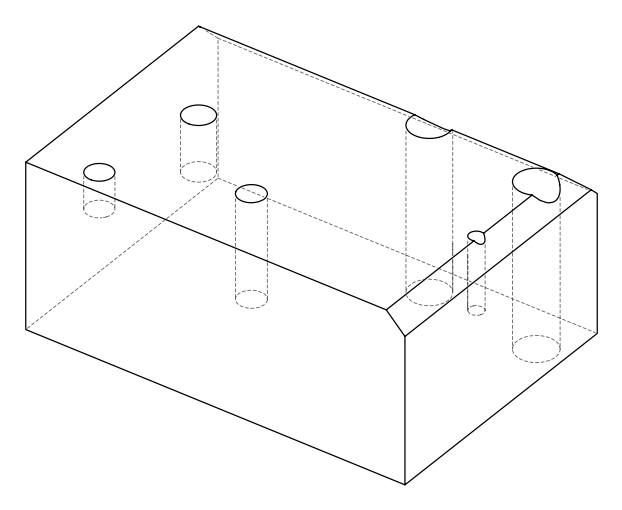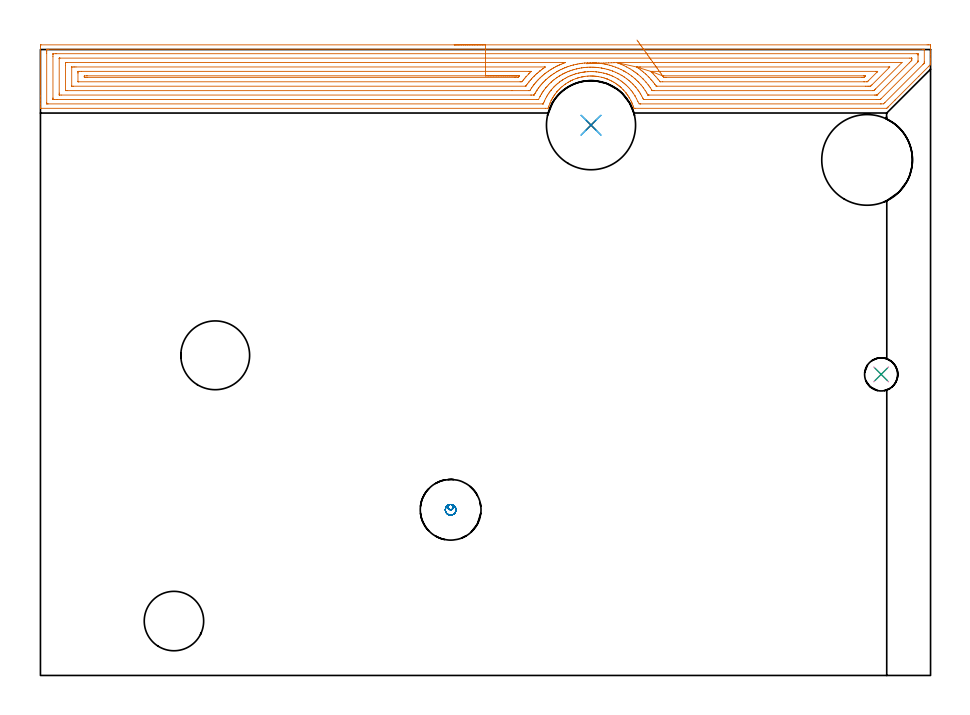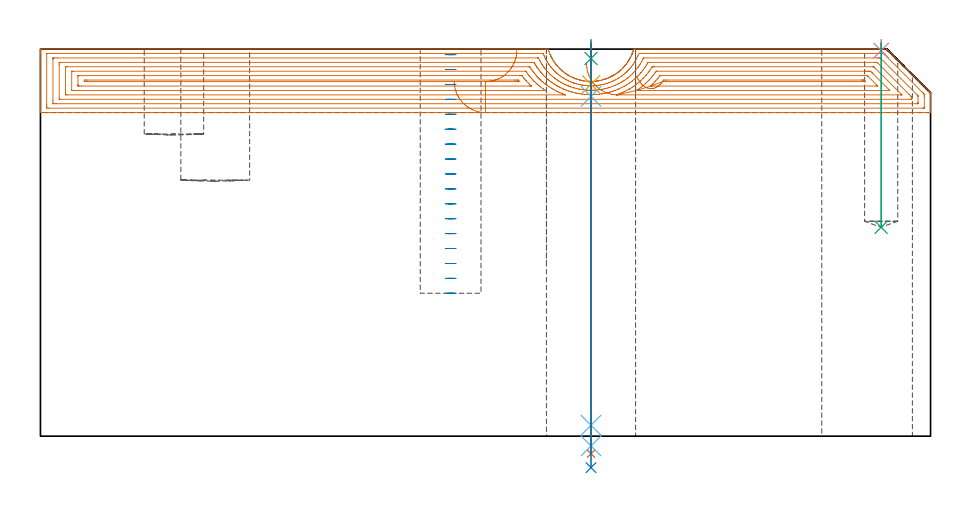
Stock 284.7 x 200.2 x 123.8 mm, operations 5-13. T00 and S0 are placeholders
(PLAN: 13 operations, 10 tool changes, 29.4 min)
(1 INDEXABLE_INSERT_DRILL_THROUGH_HOLE_FROM_SOLID | STEP1HOLE | NXT0302_029 | 0.51 min | 81738 mm3)
(2 INDEXABLE_INSERT_DRILL_BLIND_HOLE_FROM_SOLID | STEP1POCKET | NXT0302_015 | 0.18 min | 15967 mm3)
(3 INDEXABLE_INSERT_DRILL_BLIND_HOLE_FROM_SOLID_1 | STEP1POCKET_3 | NXT0302_009 | 0.12 min | 7727 mm3)
(4 AREA_MILL | FG_CHAMFER_SURFACE | UGT0205_001 | 7.79 min | 18966 mm3)
(5 AREA_MILL_1 | FG_CHAMFER_SURFACE_1 | UGT0205_001 | 17.63 min | 57259 mm3)
(6 MILL_BLIND_HOLE_FROM_SOLID_MATERIAL | STEP1POCKET_1 | NXT0201_012 | Spiral | 1.11 min | 23103 mm3)
(7 SPOT_DRILL | STEP1HOLE_1 | NXT0321_9005460120000 | 0.05 min | 182 mm3)
(8 SPOT_DRILL_1 | STEP1POCKET_2 | NXT0321_9005460120000 | 0.03 min | 2 mm3)
(9 DRILL_BLIND_HOLE_INTO_CENTER | STEP1HOLE_1 | NXT0301_046 | 0.05 min | 361 mm3)
(10 GUN_DRILL_THROUGH_HOLE | STEP1HOLE_1 | UGT0307_003 | 0.57 min | 4350 mm3)
(11 SPADE_DRILL_TO_ENLARGE_THROUGH_HOLE | STEP1HOLE_1 | UGT0306_009 | 0.53 min | 28226 mm3)
(12 DRILL_TO_ENLARGE_THROUGH_HOLE | STEP1HOLE_1 | UGT0301_392 | 0.55 min | 44930 mm3)
(13 DRILL_BLIND_HOLE_INTO_CENTER_1 | STEP1POCKET_2 | NXT0301_077 | 0.24 min | 4867 mm3)
(TOOL NXT0302_029 | Index. Insert Drill 29mm [880-D2900L32-05] | D29 PA176 FL145 Z2)
(TOOL NXT0302_015 | Index. Insert Drill 22mm [880-D2200L25-03] | D22 PA176 FL66 Z2)
(TOOL NXT0302_009 | Index. Insert Drill 19mm [880-D1900L25-05] | D19 PA176 FL95 Z2)
(TOOL UGT0205_001 | Chamfer Mill 20 x 3 x 45 deg. | D20 FL50 Z2)
(TOOL NXT0201_012 | ENDMILL 16mm [2P460-1600-NA 1630] | D16 FL38 Z6)
(TOOL NXT0321_9005460120000 | NC Spot Drill, 142deg, 12mm, Carbide, Uncoated | D12 PA142 FL30 Z2)
(TOOL NXT0301_046 | Carbide Drill 7.5mm [860.1-0750-038A1-MM 2214] | D7.5 PA140 FL53 Z2)
(TOOL UGT0307_003 | Gun Drill 7 mm | D7 PA130 FL24 Z1)
(TOOL UGT0306_009 | Spade Drill 18.5mm | D18.5 PA132 FL10 Z2)
(TOOL UGT0301_392 | Twist Drill 28.5 mm | D28.5 PA118 FL165 Z2)
(TOOL NXT0301_077 | Carbide Drill 10.6mm [860.1-1060-053A1-MM 2214] | D10.6 PA140 FL71 Z2)
(OP 5 AREA_MILL_1)
G17 G21 G94 G90
T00 M6
G54
G17 G0 G90 X132.35 Y201.7 S1061 M3
G43 Z133.8 H0
Z113.5
G94 G1 X132.388 Z112.628 F250.
X132.502 Z111.764
X132.691 Z110.912
X132.953 Z110.08
X133.287 Z109.274
X133.69 Z108.5
X134.159 Z107.764
X134.69 Z107.072
X135.279 Z106.429
X135.922 Z105.84
X136.614 Z105.308
X137.35 Z104.84
X138.124 Z104.437
X138.93 Z104.103
X139.762 Z103.841
X140.614 Z103.652
X141.478 Z103.538
X142.35 Z103.5
X283.612
X284.071 Y201.699 Z103.501
X284.525 Y201.695 Z103.503
X284.69 Y201.691 Z103.506
X284.7 Y201.247 Z103.95
Y198.602 Z106.592
Y197.198 Z107.998
Y196.839 Z108.356
Y196.122 Z109.078
Y195.835 Z109.365
Y195.565 Z109.628
X284.699 Y195.433 Z109.757
X284.69 Y195.397 Z109.793
X284.659 Y195.355 Z109.836
X284.518 Y195.217 Z109.981
X284.378 Y195.076 Z110.12
X284.241 Y194.94 Z110.258
X284.071 Y194.77 Z110.428
X280.941 Y191.64 Z113.558
X273.357 Y184.057 Z121.142
X271.154 Y181.853 Z123.345
X271.106 Y181.805 Z123.393
X270.731 Y181.432 Z123.766
X270.694 Y181.406 Z123.792
X270.659 Y181.4 Z123.8
X190.186
X189.805 Y181.406 Z123.792
X189.739 Y181.62 Z123.58
X189.725 Y181.668 Z123.531
X189.662 Y181.853 Z123.345
X189.561 Y182.152 Z123.047
X189.262 Y182.954 Z122.244
X189.23 Y183.028 Z122.169
X189.16 Y183.175 Z122.02
X189.09 Y183.325 Z121.874
X188.994 Y183.528 Z121.671
X188.816 Y183.906 Z121.291
X188.368 Y184.744 Z120.453
X188.344 Y184.783 Z120.414
X188.242 Y184.938 Z120.258
X188.1 Y185.157 Z120.043
X187.955 Y185.379 Z119.821
X187.769 Y185.661 Z119.536
X187.656 Y185.82 Z119.375
X187.504 Y186.038 Z119.162
X187.475 Y186.079 Z119.12
X187.333 Y186.261 Z118.936
X187.295 Y186.31 Z118.887
X187.223 Y186.399 Z118.799
X187.109 Y186.539 Z118.659
X186.581 Y187.15 Z118.049
X186.325 Y187.417 Z117.782
X185.716 Y188.009 Z117.19
X185.688 Y188.037 Z117.163
X185.418 Y188.276 Z116.923
X185.397 Y188.294 Z116.904
X185.12 Y188.52 Z116.679
X185.005 Y188.611 Z116.584
X184.836 Y188.751 Z116.449
X184.794 Y188.785 Z116.414
X184.635 Y188.905 Z116.294
X184.534 Y188.982 Z116.217
X184.269 Y189.172 Z116.027
X183.9 Y189.419 Z115.779
X183.456 Y189.696 Z115.503
X183.076 Y189.92 Z115.28
X183.007 Y189.96 Z115.239
X182.919 Y190.009 Z115.191
X182.845 Y190.05 Z115.15
X182.586 Y190.176 Z115.02
X182.282 Y190.328 Z114.871
X182.113 Y190.411 Z114.788
X181.668 Y190.609 Z114.587
X181.526 Y190.668 Z114.53
X181.373 Y190.731 Z114.468
X181.245 Y190.782 Z114.413
X181.22 Y190.792 Z114.403
X181.095 Y190.84 Z114.357
X180.866 Y190.927 Z114.272
X180.326 Y191.103 Z114.095
X179.88 Y191.233 Z113.964
X179.433 Y191.345 Z113.853
X178.539 Y191.529 Z113.666
X178.418 Y191.55 Z113.648
X178.171 Y191.591 Z113.608
X178.116 Y191.6 Z113.598
X178.093 Y191.604 Z113.595
X177.637 Y191.662 Z113.537
X177.199 Y191.702 Z113.495
X176.774 Y191.724 Z113.47
X176.752 Y191.725 Z113.468
X176.466 Y191.729 Z113.465
X176.172 Y191.733 Z113.455
X175.858 Y191.738 Z113.457
X175.412 Y191.727 Z113.47
X174.965 Y191.694 Z113.499
X174.071 Y191.594 Z113.604
X173.717 Y191.53 Z113.666
X173.645 Y191.517 Z113.677
X173.488 Y191.488 Z113.705
X173.198 Y191.437 Z113.757
X173.178 Y191.434 Z113.761
X172.284 Y191.22 Z113.977
X171.954 Y191.125 Z114.073
X171.836 Y191.091 Z114.107
X171.391 Y190.948 Z114.251
X171.332 Y190.927 Z114.271
X170.497 Y190.592 Z114.603
X170.202 Y190.462 Z114.736
X170.049 Y190.394 Z114.805
X169.603 Y190.177 Z115.019
X169.439 Y190.093 Z115.107
X169.356 Y190.05 Z115.15
X168.908 Y189.787 Z115.41
X168.727 Y189.683 Z115.516
X168.71 Y189.673 Z115.526
X167.932 Y189.172 Z116.027
X167.816 Y189.091 Z116.108
X167.33 Y188.721 Z116.478
X166.923 Y188.398 Z116.801
X166.8 Y188.294 Z116.905
X166.41 Y187.942 Z117.258
X166.029 Y187.58 Z117.62
X165.872 Y187.417 Z117.783
X165.499 Y187.012 Z118.188
X165.368 Y186.862 Z118.338
X165.228 Y186.701 Z118.495
X165.151 Y186.614 Z118.584
X165.136 Y186.597 Z118.601
X165.088 Y186.539 Z118.66
X164.75 Y186.105 Z119.095
X164.711 Y186.051 Z119.149
X164.425 Y185.662 Z119.538
X164.242 Y185.398 Z119.802
X163.973 Y184.96 Z120.24
X163.865 Y184.785 Z120.415
X163.737 Y184.554 Z120.644
X163.706 Y184.498 Z120.699
X163.66 Y184.417 Z120.782
X163.527 Y184.179 Z121.019
X163.46 Y184.057 Z121.139
X163.375 Y183.906 Z121.292
X163.362 Y183.881 Z121.317
X163.349 Y183.855 Z121.343
X163.045 Y183.175 Z122.023
X162.979 Y183.029 Z122.169
X162.641 Y182.152 Z123.047
X162.54 Y181.853 Z123.343
X162.468 Y181.643 Z123.556
X162.455 Y181.605 Z123.594
X162.386 Y181.406 Z123.792
X161.574 Y181.4 Z123.8
X0.182
X0.007 Y181.403 Z123.788
X0.006 Y181.405 Z123.786
X0. Y181.768 Z123.431
Y182.017 Z123.183
Y182.734 Z122.461
Y183.975 Z121.222
Y185.379 Z119.816
Y201.247 Z103.95
X0.003 Y201.511 Z103.687
X0.01 Y201.692 Z103.506
X0.193 Y201.699 Z103.499
X142.35 Y201.7 Z103.5
Y200.286 Z104.914
X282.283 Y200.285 Z104.915
X282.365
X282.664 Y200.279 Z104.921
X282.691 Y200.276 Z104.924
X282.694 Y200.253 Z104.947
X282.698 Y200.218 Z104.982
X282.699 Y200.184 Z105.016
X282.7 Y199.954 Z105.246
X282.699 Y196.429 Z108.771
X282.692 Y195.958 Z109.242
X282.69 Y195.857 Z109.343
X282.628 Y195.787 Z109.413
X282.545 Y195.699 Z109.501
X282.283 Y195.433 Z109.767
X270.117 Y183.268 Z121.932
X269.765 Y182.919 Z122.281
X269.668 Y182.83 Z122.37
X268.871 Y182.816 Z122.384
X268.789 Y182.815 Z122.385
X191.975
X191.893
X191.494 Y182.821 Z122.379
X191.081 Y183.577 Z121.623
X190.628 Y184.498 Z120.702
X190.186 Y185.333 Z119.867
X190.158 Y185.379 Z119.821
X190.108 Y185.456 Z119.744
X189.571 Y186.261 Z118.939
X189.292 Y186.658 Z118.542
X188.915 Y187.142 Z118.058
X188.398 Y187.75 Z117.45
X188.148 Y188.024 Z117.176
X187.831 Y188.346 Z116.854
X187.504 Y188.671 Z116.529
X187.254 Y188.905 Z116.295
X186.913 Y189.207 Z115.993
X186.61 Y189.457 Z115.743
X186.195 Y189.787 Z115.413
X185.716 Y190.139 Z115.061
X184.917 Y190.668 Z114.532
X184.822 Y190.729 Z114.471
X184.662 Y190.825 Z114.375
X183.927 Y191.232 Z113.968
X183.29 Y191.55 Z113.65
X183.033 Y191.67 Z113.53
X182.809 Y191.772 Z113.428
X182.139 Y192.043 Z113.157
X181.821 Y192.162 Z113.038
X181.353 Y192.325 Z112.875
X181.245 Y192.36 Z112.84
X181.012 Y192.432 Z112.768
X180.351 Y192.609 Z112.591
X180.108 Y192.671 Z112.529
X179.457 Y192.808 Z112.392
X178.978 Y192.904 Z112.296
X178.563 Y192.972 Z112.228
X177.928 Y193.057 Z112.143
X177.791 Y193.072 Z112.128
X177.668 Y193.082 Z112.118
X176.961 Y193.129 Z112.071
X176.774 Y193.136 Z112.064
X176.043 Y193.152 Z112.048
X175.899 Y193.154 Z112.046
X175.88
X175.176 Y193.126 Z112.074
X174.986 Y193.113 Z112.087
X174.354 Y193.055 Z112.145
X174.092 Y193.028 Z112.172
X173.938 Y193.01 Z112.19
X173.647 Y192.97 Z112.23
X173.393 Y192.929 Z112.271
X173.198 Y192.895 Z112.305
X172.803 Y192.821 Z112.379
X172.304 Y192.712 Z112.488
X172.073 Y192.659 Z112.541
X171.41 Y192.494 Z112.706
X171.36 Y192.481 Z112.719
X171.189 Y192.432 Z112.768
X170.677 Y192.272 Z112.928
X170.633 Y192.258 Z112.942
X170.58 Y192.24 Z112.96
X170.515 Y192.216 Z112.984
X170.032 Y192.027 Z113.173
X169.621 Y191.863 Z113.337
X169.399 Y191.769 Z113.431
X168.9 Y191.55 Z113.65
X168.727 Y191.468 Z113.732
X168.195 Y191.193 Z114.007
X167.833 Y190.986 Z114.214
X167.295 Y190.668 Z114.532
X167.076 Y190.533 Z114.667
X167.024 Y190.5 Z114.7
X166.939 Y190.444 Z114.756
X166.541 Y190.179 Z115.021
X166.045 Y189.82 Z115.38
X166.001 Y189.787 Z115.413
X165.533 Y189.41 Z115.79
X165.151 Y189.094 Z116.106
X165.049 Y189.005 Z116.195
X164.941 Y188.905 Z116.295
X164.593 Y188.574 Z116.626
X164.256 Y188.247 Z116.953
X164.147 Y188.132 Z117.068
X164.047 Y188.024 Z117.176
X163.727 Y187.665 Z117.535
X163.362 Y187.251 Z117.949
X163.313 Y187.191 Z118.009
X163.276 Y187.142 Z118.058
X162.932 Y186.685 Z118.515
X162.616 Y186.261 Z118.939
X162.555 Y186.175 Z119.025
X162.468 Y186.048 Z119.152
X162.211 Y185.633 Z119.567
X162.058 Y185.379 Z119.821
X161.882 Y185.075 Z120.125
X161.574 Y184.532 Z120.668
X161.562 Y184.51 Z120.69
X161.556 Y184.498 Z120.702
X161.28 Y183.905 Z121.295
X161.151 Y183.616 Z121.584
X161.011 Y183.29 Z121.91
X160.82 Y182.834 Z122.366
X160.802 Y182.821 Z122.379
X160.781 Y182.819 Z122.381
X160.68 Y182.816 Z122.384
X160.599 Y182.815 Z122.385
X2.417
X2.335
X2.036 Y182.821 Z122.379
X2.009 Y182.824 Z122.376
X2.006 Y182.847 Z122.353
X2.002 Y182.882 Z122.318
X2.001 Y182.916 Z122.284
X2. Y183.146 Z122.054
Y199.014 Z106.186
X2.002 Y199.484 Z105.716
X2.006 Y199.889 Z105.311
X2.021 Y200.279 Z104.921
X2.417 Y200.284 Z104.916
X2.499 Y200.285 Z104.915
X142.35 Y200.286 Z104.914
Y198.872 Z106.328
X280.222 Y198.871 Z106.329
X280.494 Y198.87 Z106.33
X280.585 Y198.868 Z106.332
X280.656 Y198.865 Z106.335
X280.69 Y198.858 Z106.342
X280.693 Y198.805 Z106.395
X280.697 Y198.602 Z106.598
X280.7 Y198.4 Z106.8
X280.699 Y196.638 Z108.562
X280.694 Y196.434 Z108.766
X280.69 Y196.301 Z108.899
X280.639 Y196.247 Z108.953
X280.494 Y196.094 Z109.106
X268.871 Y184.47 Z120.73
X268.693 Y184.3 Z120.9
X268.63 Y184.241 Z120.959
X268.559 Y184.235 Z120.965
X268.247 Y184.231 Z120.969
X267.976 Y184.229 Z120.971
X267.355 Z120.972
X193.005 Z120.971
X192.937 Y184.23 Z120.97
X192.904 Y184.233 Z120.967
X192.892 Y184.235 Z120.965
X192.869 Y184.259 Z120.941
X192.751 Y184.498 Z120.702
X192.641 Y184.722 Z120.478
X192.293 Y185.379 Z119.821
X191.975 Y185.96 Z119.24
X191.783 Y186.261 Z118.939
X191.439 Y186.789 Z118.411
X191.192 Y187.142 Z118.058
X191.081 Y187.296 Z117.904
X190.498 Y188.024 Z117.176
X190.186 Y188.391 Z116.809
X189.717 Y188.905 Z116.295
X189.509 Y189.119 Z116.081
X189.292 Y189.336 Z115.864
X188.818 Y189.787 Z115.413
X188.398 Y190.155 Z115.045
X188.114 Y190.389 Z114.811
X187.763 Y190.668 Z114.532
X187.504 Y190.864 Z114.336
X186.791 Y191.372 Z113.828
X186.61 Y191.49 Z113.71
X186.516 Y191.55 Z113.65
X186.024 Y191.855 Z113.345
X185.716 Y192.032 Z113.168
X184.997 Y192.432 Z112.768
X184.822 Y192.522 Z112.678
X184.637 Y192.614 Z112.586
X183.927 Y192.939 Z112.261
X183.041 Y193.313 Z111.887
X183.029 Y193.318 Z111.882
X182.139 Y193.62 Z111.58
X181.687 Y193.759 Z111.441
X181.245 Y193.88 Z111.32
X180.474 Y194.073 Z111.127
X180.351 Y194.1 Z111.1
X179.903 Y194.195 Z111.005
X179.457 Y194.28 Z110.92
X179.351 Y194.299 Z110.901
X178.563 Y194.41 Z110.79
X178.311 Y194.443 Z110.757
X177.668 Y194.5 Z110.7
X177.335 Y194.523 Z110.677
X176.774 Y194.55 Z110.65
X176.407 Y194.557 Z110.643
X175.88 Y194.562 Z110.638
X175.517 Y194.553 Z110.647
X174.986 Y194.534 Z110.666
X174.667 Y194.51 Z110.69
X174.092 Y194.456 Z110.744
X173.853 Y194.43 Z110.77
X173.198 Y194.348 Z110.852
X173.063 Y194.327 Z110.873
X172.304 Y194.198 Z111.002
X172.288 Y194.195 Z111.005
X171.573 Y194.033 Z111.167
X171.41 Y193.994 Z111.206
X170.862 Y193.852 Z111.348
X170.515 Y193.758 Z111.442
X170.171 Y193.653 Z111.547
X169.621 Y193.477 Z111.723
X169.499 Y193.434 Z111.766
X169.178 Y193.313 Z111.887
X168.857 Y193.185 Z112.015
X168.727 Y193.132 Z112.068
X168.232 Y192.92 Z112.28
X167.833 Y192.741 Z112.459
X167.621 Y192.641 Z112.559
X167.193 Y192.432 Z112.768
X167.026 Y192.345 Z112.855
X166.939 Y192.298 Z112.902
X166.462 Y192.021 Z113.179
X166.045 Y191.775 Z113.425
X165.904 Y191.688 Z113.512
X165.686 Y191.55 Z113.65
X165.364 Y191.339 Z113.861
X165.151 Y191.196 Z114.004
X164.843 Y190.972 Z114.228
X164.434 Y190.668 Z114.532
X164.334 Y190.592 Z114.608
X164.256 Y190.53 Z114.67
X163.847 Y190.19 Z115.01
X163.372 Y189.787 Z115.413
X163.362 Y189.778 Z115.422
X162.916 Y189.346 Z115.854
X162.469 Y188.905 Z116.295
X162.05 Y188.436 Z116.764
X161.686 Y188.024 Z117.176
X161.635 Y187.964 Z117.236
X161.574 Y187.889 Z117.311
X161.25 Y187.462 Z117.738
X161.01 Y187.142 Z118.058
X160.872 Y186.953 Z118.247
X160.68 Y186.68 Z118.52
X160.516 Y186.422 Z118.778
X160.416 Y186.261 Z118.939
X160.183 Y185.869 Z119.331
X159.898 Y185.379 Z119.821
X159.858 Y185.308 Z119.892
X159.786 Y185.178 Z120.022
X159.314 Y184.239 Z120.961
X159.255 Y184.235 Z120.965
X159.162 Y184.231 Z120.969
X158.892 Y184.229 Z120.971
X5.373 Y184.228 Z120.972
X4.478 Y184.229 Z120.971
X4.206 Y184.23 Z120.97
X4.115 Y184.232 Z120.968
X4.044 Y184.235 Z120.965
X4.01 Y184.242 Z120.958
X4.008 Y184.295 Z120.905
X4.003 Y184.498 Z120.702
X4.001 Y184.7 Z120.5
X4. Y197.924 Z107.276
X4.002 Y198.602 Z106.598
X4.005 Y198.801 Z106.399
X4.011 Y198.864 Z106.336
X4.07 Y198.867 Z106.333
X4.206 Y198.869 Z106.331
X4.827 Y198.871 Z106.329
X5.1
X142.35 Y198.872 Z106.328
Y197.457 Z107.743
X278.079
X278.56 Y197.455 Z107.745
X278.666 Y197.452 Z107.748
X278.683 Y197.451 Z107.749
X278.69 Y197.438 Z107.762
X278.694 Y197.386 Z107.814
X278.697 Y197.278 Z107.922
X278.699 Y196.846 Z108.354
X278.698 Y196.839 Z108.361
X278.674 Y196.735 Z108.465
X278.592 Y196.648 Z108.552
X278.466 Y196.517 Z108.683
X278.304 Y196.354 Z108.846
X277.909 Y195.958 Z109.242
X267.976 Y186.025 Z119.175
X267.649 Y185.702 Z119.498
X267.608 Y185.666 Z119.534
X267.587 Y185.65 Z119.55
X267.552 Y185.648 Z119.552
X267.396 Y185.645 Z119.555
X267.082 Y185.643 Z119.557
X266.815
X194.657
X194.388 Y185.645 Z119.555
X194.332 Y185.647 Z119.553
X194.308 Y185.649 Z119.551
X194.288 Y185.677 Z119.523
X194.264 Y185.714 Z119.486
X194.199 Y185.831 Z119.369
X193.956 Y186.261 Z118.939
X193.763 Y186.596 Z118.604
X193.401 Y187.142 Z118.058
X192.869 Y187.933 Z117.267
X192.8 Y188.024 Z117.176
X192.567 Y188.322 Z116.878
X192.088 Y188.905 Z116.295
X191.975 Y189.04 Z116.16
X191.616 Y189.433 Z115.767
X191.287 Y189.787 Z115.413
X191.081 Y190. Z115.2
X190.738 Y190.331 Z114.869
X190.382 Y190.668 Z114.532
X190.186 Y190.842 Z114.358
X189.34 Y191.55 Z113.65
X189.292 Y191.589 Z113.611
X189.111 Y191.729 Z113.471
X188.398 Y192.231 Z112.969
X188.102 Y192.432 Z112.768
X187.504 Y192.816 Z112.384
X187.192 Y193.006 Z112.194
X186.66 Y193.313 Z111.887
X186.61 Y193.341 Z111.859
X186.545 Y193.377 Z111.823
X185.716 Y193.798 Z111.402
X184.869 Y194.195 Z111.005
X184.822 Y194.215 Z110.985
X184.785 Y194.23 Z110.97
X183.927 Y194.573 Z110.627
X183.325 Y194.789 Z110.411
X183.033 Y194.885 Z110.315
X182.43 Y195.076 Z110.124
X182.139 Y195.158 Z110.042
X182.025 Y195.188 Z110.012
X181.245 Y195.376 Z109.824
X180.848 Y195.467 Z109.733
X180.351 Y195.568 Z109.632
X179.736 Y195.682 Z109.518
X179.457 Y195.726 Z109.474
X178.688 Y195.834 Z109.366
X178.563 Y195.848 Z109.352
X177.702 Y195.925 Z109.275
X177.668 Y195.927 Z109.273
X177.123 Y195.958 Z109.242
X176.774 Y195.971 Z109.229
X176.76 Y195.972 Z109.228
X175.88 Y195.982 Z109.218
X175.855
X175.01 Y195.958 Z109.242
X174.987 Y195.957 Z109.243
X174.157 Y195.893 Z109.307
X174.092 Y195.887 Z109.313
X173.352 Y195.805 Z109.395
X173.198 Y195.785 Z109.415
X172.57 Y195.695 Z109.505
X172.304 Y195.65 Z109.55
X171.812 Y195.561 Z109.639
X171.41 Y195.477 Z109.723
X171.078 Y195.403 Z109.797
X170.515 Y195.27 Z109.93
X170.358 Y195.231 Z109.969
X169.767 Y195.076 Z110.124
X169.655 Y195.043 Z110.157
X169.621 Y195.033 Z110.167
X168.981 Y194.826 Z110.374
X168.727 Y194.742 Z110.458
X168.326 Y194.59 Z110.61
X167.833 Y194.4 Z110.8
X167.685 Y194.34 Z110.86
X167.336 Y194.195 Z111.005
X167.061 Y194.074 Z111.126
X166.939 Y194.019 Z111.181
X166.457 Y193.788 Z111.412
X166.045 Y193.586 Z111.614
X165.864 Y193.492 Z111.708
X165.533 Y193.313 Z111.887
X165.291 Y193.175 Z112.025
X165.151 Y193.092 Z112.108
X164.737 Y192.839 Z112.361
X164.256 Y192.542 Z112.658
X164.188 Y192.499 Z112.701
X164.086 Y192.432 Z112.768
X163.659 Y192.139 Z113.061
X163.362 Y191.926 Z113.274
X163.146 Y191.764 Z113.436
X162.867 Y191.55 Z113.65
X162.646 Y191.375 Z113.825
X162.468 Y191.23 Z113.97
X162.163 Y190.97 Z114.23
X161.815 Y190.668 Z114.532
X161.689 Y190.555 Z114.645
X161.574 Y190.447 Z114.753
X161.239 Y190.117 Z115.083
X160.91 Y189.787 Z115.413
X160.68 Y189.548 Z115.652
X160.373 Y189.207 Z115.993
X160.107 Y188.905 Z116.295
X159.96 Y188.733 Z116.467
X159.786 Y188.52 Z116.68
X159.409 Y188.024 Z117.176
X159.191 Y187.729 Z117.471
X158.892 Y187.315 Z117.885
X158.823 Y187.21 Z117.99
X158.78 Y187.142 Z118.058
X158.486 Y186.661 Z118.539
X158.245 Y186.261 Z118.939
X158.155 Y186.105 Z119.095
X157.997 Y185.829 Z119.371
X157.913 Y185.69 Z119.51
X157.889 Y185.651 Z119.549
X157.862 Y185.649 Z119.551
X157.727 Y185.646 Z119.554
X157.103 Y185.643 Z119.557
X156.836
X6.621
X6.14 Y185.645 Z119.555
X6.034 Y185.648 Z119.552
X6.017 Y185.649 Z119.551
X6.01 Y185.662 Z119.538
X6.006 Y185.715 Z119.485
X6.003 Y185.822 Z119.378
X6. Y186.255 Z118.945
X6.001 Y197.277 Z107.923
X6.003 Y197.387 Z107.813
X6.007 Y197.44 Z107.76
X6.01 Y197.449 Z107.751
X6.018 Y197.452 Z107.748
X6.053 Y197.454 Z107.746
X6.262 Y197.457 Z107.743
X142.35
Y196.043 Z109.157
X166.939
X167.748 Y196.042 Z109.158
X167.817 Y196.039 Z109.161
X167.833 Y196.036 Z109.164
X167.848 Y196.027 Z109.173
X167.833 Y196.019 Z109.181
X167.79 Y196. Z109.2
X167.682 Y195.958 Z109.242
X167.15 Y195.75 Z109.45
X166.939 Y195.665 Z109.535
X166.518 Y195.491 Z109.709
X166.045 Y195.291 Z109.909
X165.894 Y195.225 Z109.975
X165.57 Y195.076 Z110.124
X165.288 Y194.941 Z110.259
X165.151 Y194.873 Z110.327
X164.698 Y194.641 Z110.559
X164.256 Y194.401 Z110.799
X164.123 Y194.326 Z110.874
X163.896 Y194.195 Z111.005
X163.564 Y193.996 Z111.204
X163.362 Y193.872 Z111.328
X163.018 Y193.653 Z111.547
X162.468 Y193.298 Z111.902
X161.962 Y192.931 Z112.269
X161.574 Y192.646 Z112.554
X161.452 Y192.552 Z112.648
X161.298 Y192.432 Z112.768
X160.96 Y192.156 Z113.044
X160.68 Y191.924 Z113.276
X160.478 Y191.749 Z113.451
X160.253 Y191.55 Z113.65
X160.011 Y191.328 Z113.872
X159.786 Y191.115 Z114.085
X159.559 Y190.892 Z114.308
X159.338 Y190.668 Z114.532
X159.121 Y190.442 Z114.758
X158.892 Y190.199 Z115.001
X158.696 Y189.98 Z115.22
X158.526 Y189.787 Z115.413
X158.285 Y189.503 Z115.697
X157.997 Y189.157 Z116.043
X157.887 Y189.014 Z116.186
X157.804 Y188.905 Z116.295
X157.509 Y188.506 Z116.694
X157.155 Y188.024 Z117.176
X157.134 Y187.994 Z117.206
X157.103 Y187.95 Z117.25
X156.788 Y187.453 Z117.747
X156.589 Y187.142 Z118.058
X156.539 Y187.066 Z118.134
X156.382 Y187.06 Z118.14
X156.295 Y187.058 Z118.142
X150.816 Y187.057 Z118.143
X8.59
X8.417 Y187.059 Z118.141
X8.071 Y187.064 Z118.136
X8.008 Y187.067 Z118.133
X8.006 Y187.074 Z118.126
X8.003 Y187.098 Z118.102
X8.001 Y187.142 Z118.058
X8. Y195.076 Z110.124
X8.002 Y195.741 Z109.459
X8.007 Y195.958 Z109.242
X8.01 Y196.034 Z109.166
X8.33 Y196.04 Z109.16
X8.503 Y196.042 Z109.158
X142.35 Y196.043 Z109.157
Y194.629 Z110.571
X161.134 Y194.628 Z110.572
X161.274 Y194.627 Z110.573
X161.523 Y194.622 Z110.578
X160.775 Y194.101 Z111.099
X160.68 Y194.033 Z111.167
X160.265 Y193.722 Z111.478
X159.786 Y193.36 Z111.84
X159.759 Y193.339 Z111.861
X159.727 Y193.313 Z111.887
X159.274 Y192.936 Z112.264
X158.892 Y192.615 Z112.585
X158.793 Y192.529 Z112.671
X158.685 Y192.432 Z112.768
X158.332 Y192.101 Z113.099
X157.997 Y191.783 Z113.417
X157.88 Y191.666 Z113.534
X157.765 Y191.55 Z113.65
X157.445 Y191.213 Z113.987
X157.103 Y190.849 Z114.351
X157.017 Y190.753 Z114.447
X156.943 Y190.668 Z114.532
X156.609 Y190.275 Z114.925
X156.209 Y189.795 Z115.405
X156.206 Y189.79 Z115.41
X155.826 Y189.283 Z115.917
X155.546 Y188.905 Z116.295
X155.45 Y188.773 Z116.427
X155.315 Y188.585 Z116.615
X155.247 Y188.498 Z116.702
X155.225 Y188.478 Z116.722
X155.201 Y188.475 Z116.725
X155.088 Y188.472 Z116.728
X10.465 Y188.471 Z116.729
X10.01 Y188.472 Z116.728
X10.006 Y188.475 Z116.725
X10.001 Y188.481 Z116.719
Y194.538 Z110.662
X10.005 Y194.595 Z110.605
X10.01 Y194.619 Z110.581
X10.03 Y194.623 Z110.577
X10.465 Y194.627 Z110.573
X10.919 Y194.629 Z110.571
X11.359
X142.35
Y193.215 Z111.985
X156.309
X156.874 Y193.212 Z111.988
X156.975 Y193.209 Z111.991
X156.992 Y193.208 Z111.992
X156.986 Y193.2 Z112.
X156.956 Y193.168 Z112.032
X156.48 Y192.71 Z112.49
X156.209 Y192.447 Z112.753
X156.194 Y192.432 Z112.768
X155.34 Y191.525 Z113.675
X155.315 Y191.497 Z113.703
X154.932 Y191.046 Z114.154
X154.615 Y190.668 Z114.532
X154.528 Y190.563 Z114.637
X154.421 Y190.428 Z114.772
X154.14 Y190.064 Z115.136
X154.06 Y189.963 Z115.237
X154.011 Y189.902 Z115.298
X153.923 Y189.892 Z115.308
X153.527 Y189.887 Z115.313
X153.426 Y189.886 Z115.314
X12.253
X12.152 Y189.887 Z115.313
X12.057 Y189.89 Z115.31
X12.016 Y189.892 Z115.308
X12.01 Y189.913 Z115.287
X12.005 Y189.942 Z115.258
X12.001 Y190.035 Z115.165
X12. Y192.68 Z112.52
X12.004 Y192.93 Z112.27
X12.009 Y193.096 Z112.104
X12.014 Y193.208 Z111.992
X12.055 Y193.21 Z111.99
X12.253 Y193.213 Z111.987
X12.353 Y193.214 Z111.986
X13.147 Y193.215 Z111.985
X142.35
Y191.8 Z113.4
X152.633
X152.885 Y191.799 Z113.401
X153.14 Y191.795 Z113.405
X153.199 Y191.794 Z113.406
X153.182 Y191.759 Z113.441
X153.116 Y191.672 Z113.528
X153.019 Y191.55 Z113.65
X152.844 Y191.342 Z113.858
X152.815 Y191.31 Z113.89
X152.759 Y191.307 Z113.893
X152.633 Y191.304 Z113.896
X151.992 Y191.3 Z113.9
X151.738
X14.935
X14.291 Y191.304 Z113.896
X14.041 Y191.307 Z113.893
X14.009 Y191.55 Z113.65
X14.006 Y191.584 Z113.616
X14.041 Y191.793 Z113.407
X14.683 Y191.799 Z113.401
X14.935 Y191.8 Z113.4
X142.35
X143.222 Z113.438
X144.087 Z113.551
X144.938 Z113.74
X145.77 Z114.003
X146.576 Z114.336
X147.35 Z114.739
X148.086 Z115.208
X148.778 Z115.739
X149.421 Z116.328
X150.01 Z116.972
X150.542 Z117.664
X151.01 Z118.4
X151.413 Z119.173
X151.747 Z119.979
X152.009 Z120.811
X152.198 Z121.663
X152.312 Z122.528
X152.35 Z123.4
G0 X174.687 Y195.68 Z119.527
G1 X174.693 Z118.655
X174.775 Y195.683 Z117.786
X174.932 Y195.689 Z116.928
X175.163 Y195.697 Z116.087
X175.466 Y195.709 Z115.269
X175.84 Y195.722 Z114.481
X176.281 Y195.739 Z113.728
X176.785 Y195.757 Z113.017
X177.35 Y195.778 Z112.352
X177.971 Y195.801 Z111.74
X178.642 Y195.826 Z111.183
X179.36 Y195.853 Z110.688
X180.117 Y195.881 Z110.256
X180.91 Y195.911 Z109.893
X181.731 Y195.941 Z109.6
X182.575 Y195.972 Z109.38
X183.434 Y196.004 Z109.234
X184.303 Y196.037 Z109.163
X184.36 Y196.039 Z109.161
X184.475 Y196.041 Z109.159
X184.648 Y196.043 Z109.157
X184.735
X275.216
X275.389 Y196.041 Z109.159
X275.504 Y196.038 Z109.162
X275.53 Y196.036 Z109.164
X275.528 Y196.033 Z109.167
X275.512 Y196.013 Z109.187
X275.459 Y195.958 Z109.242
X267.082 Y187.58 Z117.62
X266.861 Y187.361 Z117.839
X266.637 Y187.142 Z118.058
X266.587 Y187.097 Z118.103
X266.531 Y187.064 Z118.136
X266.361 Y187.059 Z118.141
X266.274 Y187.058 Z118.142
X196.359 Y187.057 Z118.143
X196.186 Y187.059 Z118.141
X195.84 Y187.064 Z118.136
X195.666 Y187.069 Z118.131
X195.65 Y187.092 Z118.108
X195.615 Y187.142 Z118.058
X195.551 Y187.239 Z117.961
X195.022 Y188.024 Z117.176
X194.657 Y188.557 Z116.643
X194.386 Y188.905 Z116.295
X193.763 Y189.681 Z115.519
X193.67 Y189.787 Z115.413
X192.869 Y190.666 Z114.534
X192.73 Y190.805 Z114.395
X192.674 Y190.86 Z114.34
X191.975 Y191.534 Z113.666
X191.956 Y191.55 Z113.65
X191.081 Y192.284 Z112.916
X190.897 Y192.432 Z112.768
X190.497 Y192.74 Z112.46
X190.186 Y192.965 Z112.235
X189.689 Y193.313 Z111.887
X189.292 Y193.578 Z111.622
X188.526 Y194.068 Z111.132
X188.398 Y194.142 Z111.058
X188.304 Y194.195 Z111.005
X187.504 Y194.625 Z110.575
X186.599 Y195.087 Z110.113
X185.716 Y195.476 Z109.724
X185.013 Y195.769 Z109.431
X184.822 Y195.841 Z109.359
X184.503 Y195.958 Z109.242
X184.303 Y196.037 Z109.163
X190.677 Y194.622 Z110.578
X190.861 Y194.625 Z110.575
X191.081 Y194.627 Z110.573
X191.535 Y194.629 Z110.571
X191.975
X271.327
X271.553 Y194.627 Z110.573
X271.602 Y194.626 Z110.574
X271.655 Y194.622 Z110.578
X271.623 Y194.579 Z110.621
X271.596 Y194.547 Z110.653
X271.553 Y194.501 Z110.699
X266.072 Y189.02 Z116.18
X265.956 Y188.905 Z116.295
X265.622 Y188.582 Z116.618
X265.509 Y188.478 Z116.722
X265.294 Y188.476 Z116.724
X264.839 Y188.472 Z116.728
X264.4 Y188.471 Z116.729
X263.946
X197.193 Y188.472 Z116.728
X197.075 Y188.473 Z116.727
X196.997 Y188.475 Z116.725
X196.957 Y188.478 Z116.722
X196.935 Y188.501 Z116.699
X196.567 Y189.025 Z116.175
X196.445 Y189.196 Z116.004
X195.977 Y189.787 Z115.413
X195.551 Y190.313 Z114.887
X195.24 Y190.668 Z114.532
X194.657 Y191.308 Z113.892
X194.422 Y191.55 Z113.65
X193.763 Y192.195 Z113.005
X193.509 Y192.432 Z112.768
X192.869 Y192.976 Z112.224
X192.46 Y193.313 Z111.887
X191.975 Y193.693 Z111.507
X191.281 Y194.195 Z111.005
X190.677 Y194.622 Z110.578
X195.214 Y193.208 Z111.992
X195.651 Y193.214 Z111.986
X267.183
X267.732 Y193.208 Z111.992
X267.791 Y193.2 Z112.
X267.75 Y193.154 Z112.046
X267.677 Y193.077 Z112.123
X267.588 Y192.985 Z112.215
X267.502 Y192.899 Z112.301
X264.838 Y190.236 Z114.964
X264.691 Y190.091 Z115.109
X264.571 Y189.976 Z115.224
X264.492 Y189.901 Z115.299
X264.4 Y189.892 Z115.308
X264.296 Y189.89 Z115.31
X263.506 Y189.886 Z115.314
X263.406 Y189.885 Z115.315
X199.028 Y189.886 Z115.314
X198.234 Y189.891 Z115.309
X198.213 Y189.892 Z115.308
X198.19 Y189.91 Z115.29
X198.137 Y189.971 Z115.229
X198.039 Y190.09 Z115.11
X197.573 Y190.668 Z114.532
X197.34 Y190.953 Z114.247
X196.815 Y191.55 Z113.65
X196.445 Y191.956 Z113.244
X195.989 Y192.432 Z112.768
X195.551 Y192.866 Z112.334
X195.292 Y193.123 Z112.077
X195.246 Y193.17 Z112.03
X195.214 Y193.208 Z111.992
X198.989 Y191.795 Z113.405
X199.006 Y191.796 Z113.404
X199.128 Y191.799 Z113.401
X199.251 Y191.8 Z113.4
X199.382
X263.252
X263.506 Y191.799 Z113.401
X263.76 Y191.796 Z113.404
X263.912 Y191.794 Z113.406
X263.792 Y191.651 Z113.549
X263.699 Y191.55 Z113.65
X263.604 Y191.453 Z113.747
X263.506 Y191.357 Z113.843
X263.459 Y191.317 Z113.883
X263.423 Y191.306 Z113.894
X263.345 Y191.304 Z113.896
X263.186 Y191.301 Z113.899
X262.865 Y191.3 Z113.9
X262.612
X200.275
X200.022 Y191.301 Z113.899
X199.375 Y191.307 Z113.893
X199.358 Y191.323 Z113.877
X199.329 Y191.351 Z113.849
X199.128 Y191.601 Z113.599
X198.989 Y191.795 Z113.405
X198.582 Y192.364 Z112.885
X198.149 Y192.968 Z112.428
X197.696 Y193.603 Z112.037
X197.224 Y194.262 Z111.715
X196.737 Y194.942 Z111.466
X196.24 Y195.637 Z111.29
X195.736 Y196.342 Z111.189
X195.228 Y197.051 Z111.165
X194.722 Y197.759 Z111.216
X194.219 Y198.461 Z111.343
X193.726 Y199.151 Z111.545
X193.244 Y199.825 Z111.82
X192.778 Y200.476 Z112.166
X192.331 Y201.1 Z112.581
X191.907 Y201.692 Z113.061
X191.509 Y202.249 Z113.603
X191.14 Y202.764 Z114.202
X190.803 Y203.236 Z114.854
G0 Z133.8
M5
M2
(OP 6 MILL_BLIND_HOLE_FROM_SOLID_MATERIAL)
G17 G21 G94 G90
T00 M6
G54
G17 G0 G90 X131.2 Y53. S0 M3
G43 Z133.8 H1
Z122.029
G94 G3 X132.05 Y53.85 R0.85 F250.
X131.2 Y54.7 R0.85
X129.5 Y53. R1.7
X131.2 Y54.7 R-1.7
X130.35 Y53.85 R0.85
X131.2 Y53. R0.85
G0 Z117.259
G3 X132.05 Y53.85 R0.85
X131.2 Y54.7 R0.85
X129.5 Y53. R1.7
X131.2 Y54.7 R-1.7
X130.35 Y53.85 R0.85
X131.2 Y53. R0.85
G0 Z112.488
G3 X132.05 Y53.85 R0.85
X131.2 Y54.7 R0.85
X129.5 Y53. R1.7
X131.2 Y54.7 R-1.7
X130.35 Y53.85 R0.85
X131.2 Y53. R0.85
G0 Z107.718
G3 X132.05 Y53.85 R0.85
X131.2 Y54.7 R0.85
X129.5 Y53. R1.7
X131.2 Y54.7 R-1.7
X130.35 Y53.85 R0.85
X131.2 Y53. R0.85
G0 Z102.947
G3 X132.05 Y53.85 R0.85
X131.2 Y54.7 R0.85
X129.5 Y53. R1.7
X131.2 Y54.7 R-1.7
X130.35 Y53.85 R0.85
X131.2 Y53. R0.85
G0 Z98.176
G3 X132.05 Y53.85 R0.85
X131.2 Y54.7 R0.85
X129.5 Y53. R1.7
X131.2 Y54.7 R-1.7
X130.35 Y53.85 R0.85
X131.2 Y53. R0.85
G0 Z93.406
G3 X132.05 Y53.85 R0.85
X131.2 Y54.7 R0.85
X129.5 Y53. R1.7
X131.2 Y54.7 R-1.7
X130.35 Y53.85 R0.85
X131.2 Y53. R0.85
G0 Z88.635
G3 X132.05 Y53.85 R0.85
X131.2 Y54.7 R0.85
X129.5 Y53. R1.7
X131.2 Y54.7 R-1.7
X130.35 Y53.85 R0.85
X131.2 Y53. R0.85
G0 Z83.865
G3 X132.05 Y53.85 R0.85
X131.2 Y54.7 R0.85
X129.5 Y53. R1.7
X131.2 Y54.7 R-1.7
X130.35 Y53.85 R0.85
X131.2 Y53. R0.85
G0 Z79.094
G3 X132.05 Y53.85 R0.85
X131.2 Y54.7 R0.85
X129.5 Y53. R1.7
X131.2 Y54.7 R-1.7
X130.35 Y53.85 R0.85
X131.2 Y53. R0.85
G0 Z74.324
G3 X132.05 Y53.85 R0.85
X131.2 Y54.7 R0.85
X129.5 Y53. R1.7
X131.2 Y54.7 R-1.7
X130.35 Y53.85 R0.85
X131.2 Y53. R0.85
G0 Z69.553
G3 X132.05 Y53.85 R0.85
X131.2 Y54.7 R0.85
X129.5 Y53. R1.7
X131.2 Y54.7 R-1.7
X130.35 Y53.85 R0.85
X131.2 Y53. R0.85
G0 Z64.782
G3 X132.05 Y53.85 R0.85
X131.2 Y54.7 R0.85
X129.5 Y53. R1.7
X131.2 Y54.7 R-1.7
X130.35 Y53.85 R0.85
X131.2 Y53. R0.85
G0 Z60.012
G3 X132.05 Y53.85 R0.85
X131.2 Y54.7 R0.85
X129.5 Y53. R1.7
X131.2 Y54.7 R-1.7
X130.35 Y53.85 R0.85
X131.2 Y53. R0.85
G0 Z55.241
G3 X132.05 Y53.85 R0.85
X131.2 Y54.7 R0.85
X129.5 Y53. R1.7
X131.2 Y54.7 R-1.7
X130.35 Y53.85 R0.85
X131.2 Y53. R0.85
G0 Z50.471
G3 X132.05 Y53.85 R0.85
X131.2 Y54.7 R0.85
X129.5 Y53. R1.7
X131.2 Y54.7 R-1.7
X130.35 Y53.85 R0.85
X131.2 Y53. R0.85
G0 Z45.7
G3 X132.05 Y53.85 R0.85
X131.2 Y54.7 R0.85
X129.5 Y53. R1.7
X131.2 Y54.7 R-1.7
X130.35 Y53.85 R0.85
X131.2 Y53. R0.85
G0 Z133.8
M5
M2
(OP 7 SPOT_DRILL)
G17 G21 G94 G90
T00 M6
G54
G17 G0 G90 X176.1 Y176. S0 M3
G43 Z133.8 H0
G94 G81 G98 Z120.8 F250. R126.8
G80
M5
M2
(OP 8 SPOT_DRILL_1)
G17 G21 G94 G90
T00 M6
G54
G17 G0 G90 X268.9 Y96.3 S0 M3
G43 Z133.8 H0
G94 G81 G98 Z123.344 F250. R126.8
G80
M5
M2
(OP 9 DRILL_BLIND_HOLE_INTO_CENTER)
G17 G21 G94 G90
T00 M6
G54
G17 G0 G90 X176.1 Y176. S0 M3
G43 Z133.8 H1
G94 G81 G98 Z112.55 F250. R125.8
G80
M5
M2
(OP 10 GUN_DRILL_THROUGH_HOLE)
G17 G21 G94 G90
T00 M6
G54
G17 G0 G90 X176.1 Y176. M8
G43 Z133.8 H0
Z120.664
S716 M3
G94 G1 Z108.692 F125. M26
G4 X.084
Z3.5 F250.
G4 X.084
Z-3.132 F125.
G4 X.084
M5
M9
G0 Z120.664
Z133.8
M2
(OP 11 SPADE_DRILL_TO_ENLARGE_THROUGH_HOLE)
G17 G21 G94 G90
T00 M6
G54
G17 G0 G90 X176.1 Y176. S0 M3
G43 Z133.8 H0
G94 G73 G98 Z-5.618 F250. Q18.488 R125.8
G80
M5
M2
(OP 12 DRILL_TO_ENLARGE_THROUGH_HOLE)
G17 G21 G94 G90
T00 M6
G54
G17 G0 G90 X176.1 Y176. S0 M3
G43 Z133.8 H0
G94 G73 G98 Z-10.062 F250. Q26.772 R125.8
G80
M5
M2
(OP 13 DRILL_BLIND_HOLE_INTO_CENTER_1)
G17 G21 G94 G90
T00 M6
G54
G17 G0 G90 X268.9 Y96.3 S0 M3
G43 Z133.8 H1
G94 G81 G98 Z66.8 F250. R125.8
G80
M5
M2
